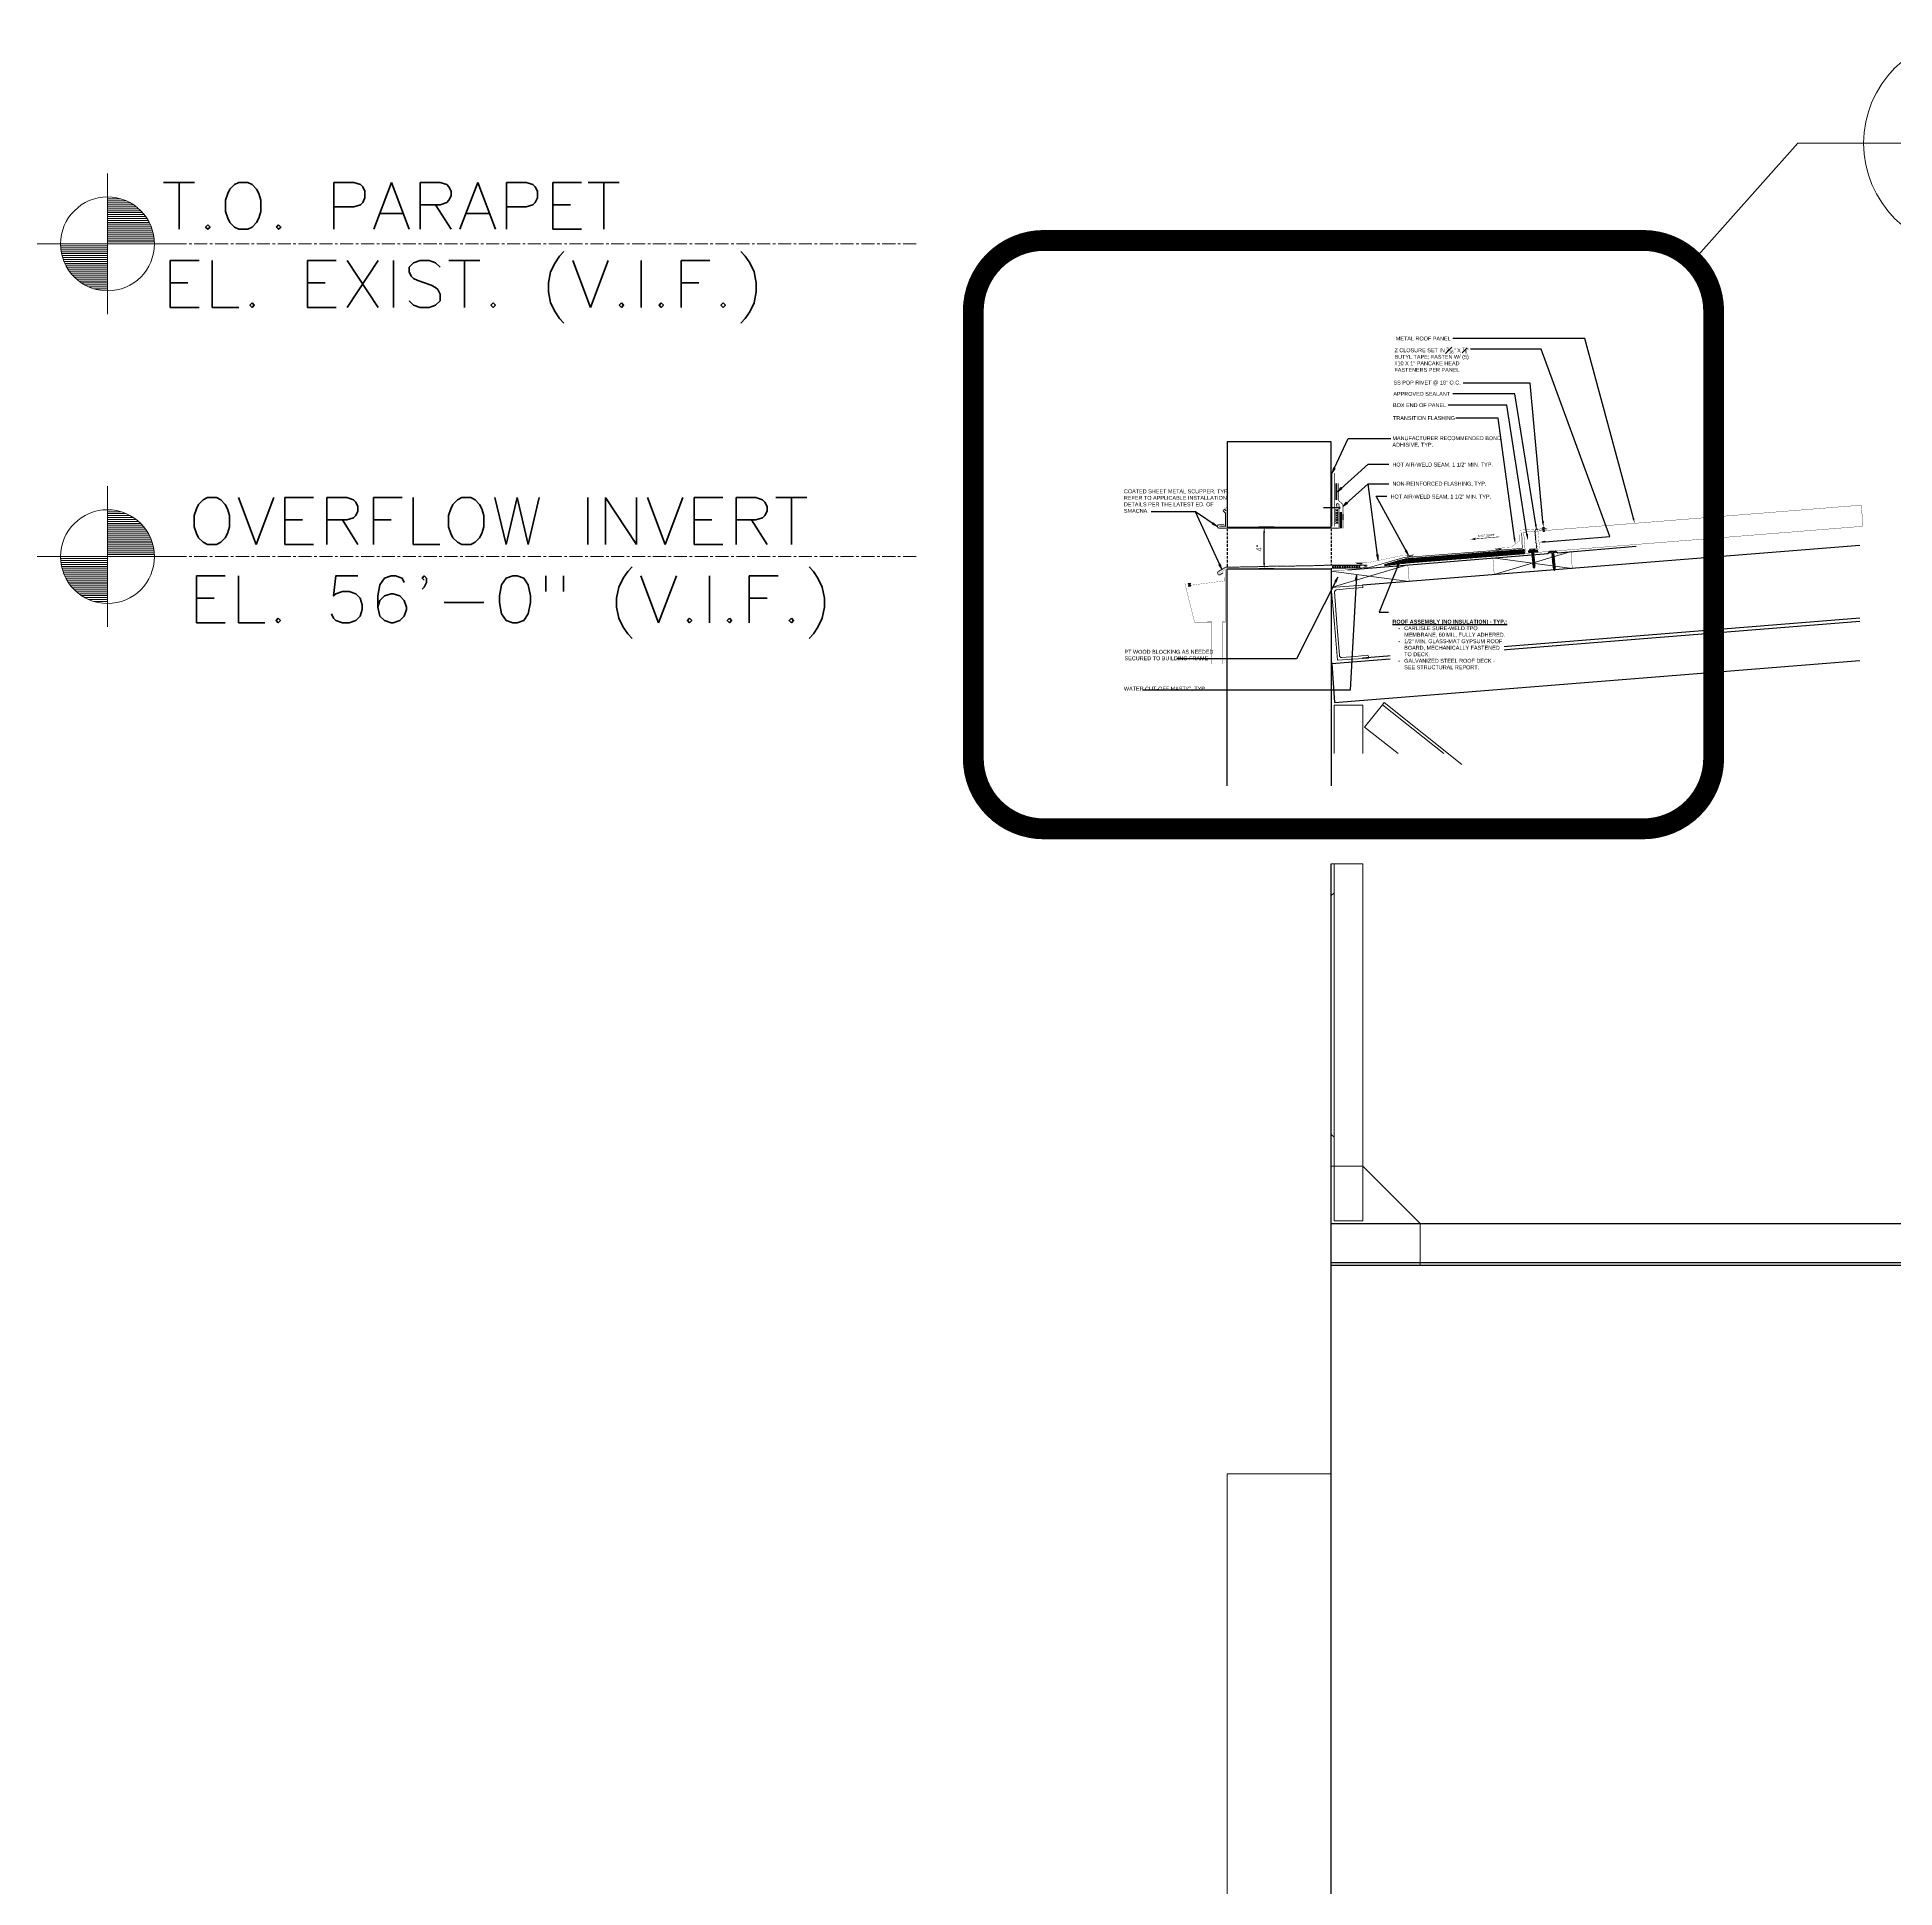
# Model space of a CAD drawing. Header units: inches. Extents: x -33163 to 19162, y -8858 to 30669.
# Drawn here: x -26360.2 to -26182, y -279.5 to -101.9 of the extents above; entities that cross this region are included whole.
import ezdxf
from ezdxf import colors
from ezdxf.entities.mleader import LeaderData, LeaderLine
from ezdxf.enums import TextEntityAlignment as Align
from ezdxf.math import Vec2, Vec3

# ---------------------------------------------------------------- set-up
doc = ezdxf.new("R2010")
doc.units = ezdxf.units.IN
for name, pattern in [('CENTER', [2, 1.25, -0.25, 0.25, -0.25]), ('DASHED', [0.75, 0.5, -0.25]), ('DASHED2', [0.375, 0.25, -0.125]), ('HIDDEN2', [0.1875, 0.125, -0.0625])]:
    doc.linetypes.add(name, pattern=pattern)
doc.layers.get('0').update_dxf_attribs({"color": 9, "lineweight": 0})
doc.layers.get('Defpoints').update_dxf_attribs({"color": 254})
for name, color, linetype, lineweight in [('05 Fasteners', 11, 'Continuous', 15), ('07 - Roof Panels', 6, 'Continuous', 30), ('10 - Flashings', 2, 'Continuous', 60), ('11 Sealant', 9, 'Continuous', 13), ('12 - Steel', 11, 'Continuous', 15), ('15 - Wood Material', 8, 'Continuous', 15), ('16 - Underlayment', 4, 'HIDDEN2', 40), ('17 - Rigid Insulation', 2, 'ZIGZAG', 30), ('21 - Coverboard', 11, 'Continuous', 15), ('A-ANNO-SYMB-48', 12, 'Continuous', 9), ('A-ROOF-BELOW', 251, 'Continuous', 5), ('COATEDMETAL3', 11, 'BATTING', 40)]:
    doc.layers.add(name, color=color, linetype=linetype, lineweight=lineweight)
for name, color, linetype in [('14 - Tape Sealant', 11, 'Continuous'), ('24-SheetMetal', 10, 'Continuous'), ('A-ANNO-DIMS-04', 12, 'Continuous'), ('A-ANNO-NOTE-48', 12, 'Continuous'), ('BONDINGADHESIVE', 11, 'DASHED2'), ('DETAIL', 12, 'Continuous'), ('SEALANT TYPICAL', 11, 'Continuous'), ('TRUSS_Geometry', 12, 'Continuous'), ('WATERCUTOFFMASTIC', 11, 'Continuous')]:
    doc.layers.add(name, color=color, linetype=linetype)
doc.styles.add('ARCHQUIK', font='simplex.shx', dxfattribs={"height": 0.25})
doc.styles.add('GENERATED_STYLE_1', font='arial.ttf')
doc.styles.add('ROMANS', font='romans.shx', dxfattribs={"width": 1.1})
doc.styles.add('Sheffield', font='arial.ttf', dxfattribs={"height": 0.175})
doc.styles.add('SMOOTH', font='arial.ttf', dxfattribs={"height": 0.5})
doc.linetypes.add('BATTING', pattern='A,0.0001,-0.1,[134,ltypeshp.shx,S=0.1,R=0,X=-0.1,Y=0],-0.2,[134,ltypeshp.shx,S=0.1,R=180,X=0.1,Y=0],-0.1', length=0.4001)
doc.linetypes.add('ZIGZAG', pattern='A,0.0001,-0.2,[131,ltypeshp.shx,S=0.2,R=0,X=-0.2,Y=0],-0.4,[131,ltypeshp.shx,S=0.2,R=180,X=0.2,Y=0],-0.2', length=0.8001)
doc.dimstyles.new('Dim 08', dxfattribs={"dimscale": 8, "dimtxt": 0.09375, "dimasz": 0.0625, "dimexe": 0.0625, "dimexo": 0.0625, "dimgap": 0.09375, "dimtad": 1, "dimdec": 4, "dimzin": 3, "dimdsep": 46, "dimlunit": 4, "dimtxsty": 'ROMANS', "dimblk1": 'ARCHTICK', "dimblk2": 'ARCHTICK', "dimsah": 1, "dimcen": 0.0625, "dimdle": 0.0625, "dimclrd": 2, "dimclre": 2, "dimclrt": 3, "dimaunit": 1, "dimazin": 0, "dimtm": 1e-09, "dimtfac": 1, "dimtdec": 4, "dimtmove": 2, "dimatfit": 3, "dimldrblk": 'CLOSEDBLANK', "dimfxl": 1, "dimtolj": 1, "dimtzin": 3, "dimarcsym": 0})
doc.dimstyles.new('LEADERS', dxfattribs={"dimtxt": 0.5, "dimasz": 0.5, "dimexe": 0.5, "dimexo": 0.5, "dimgap": 0.25, "dimtad": 0, "dimdec": 3, "dimzin": 0, "dimdsep": 46, "dimlunit": 4, "dimtxsty": 'SMOOTH', "dimcen": 0.5, "dimclrd": 256, "dimclre": 256, "dimadec": 0, "dimazin": 0, "dimtfac": 1, "dimtdec": 3, "dimtofl": 0, "dimtmove": 1, "dimatfit": 3, "dimfxl": 1, "dimfrac": 2, "dimtolj": 1, "dimtzin": 0, "dimarcsym": 0})

# ---------------------------------------------------------------- blocks, each defined once
blk = doc.blocks.new('target')
for p, q in [((0, 6), (0, -6)), ((-2.21, 3.33), (0, 3.33)), ((-1.94, 3.5), (0, 3.5)), ((-1.6, 3.67), (0, 3.67)), ((-1.14, 3.83), (0, 3.83)), ((-3.64, 1.67), (0, 1.67)), ((-3.56, 1.83), (0, 1.83)), ((-3.46, 2), (0, 2)), ((-3.36, 2.17), (0, 2.17)), ((-3.25, 2.33), (0, 2.33)), ((-3.12, 2.5), (0, 2.5)), ((-2.98, 2.67), (0, 2.67)), ((-2.82, 2.83), (0, 2.83)), ((-2.65, 3), (0, 3)), ((-2.44, 3.17), (0, 3.17)), ((-6, 0), (6, 0)), ((-4, 0.17), (0, 0.17)), ((-3.99, 0.33), (0, 0.33)), ((-3.97, 0.5), (0, 0.5)), ((-3.94, 0.67), (0, 0.67)), ((-3.91, 0.83), (0, 0.83)), ((-3.87, 1), (0, 1)), ((-3.83, 1.17), (0, 1.17)), ((-3.77, 1.33), (0, 1.33)), ((-3.71, 1.5), (0, 1.5)), ((0, 0), (4, 0)), ((0, 0), (4, 0)), ((4, -0.17), (0, -0.17)), ((3.99, -0.33), (0, -0.33)), ((3.97, -0.5), (0, -0.5)), ((3.94, -0.67), (0, -0.67)), ((3.91, -0.83), (0, -0.83)), ((3.87, -1), (0, -1)), ((3.83, -1.17), (0, -1.17)), ((3.77, -1.33), (0, -1.33)), ((3.71, -1.5), (0, -1.5)), ((3.64, -1.67), (0, -1.67)), ((3.56, -1.83), (0, -1.83)), ((3.46, -2), (0, -2)), ((3.36, -2.17), (0, -2.17)), ((3.25, -2.33), (0, -2.33)), ((3.12, -2.5), (0, -2.5)), ((2.98, -2.67), (0, -2.67)), ((2.82, -2.83), (0, -2.83)), ((2.65, -3), (0, -3)), ((2.44, -3.17), (0, -3.17)), ((2.21, -3.33), (0, -3.33)), ((1.94, -3.5), (0, -3.5)), ((1.6, -3.67), (0, -3.67)), ((1.14, -3.83), (0, -3.83))]:
    blk.add_line(p, q)
blk.add_circle((0, 0), 4)
blk = doc.blocks.new('DETL_TAG')
at = {"color": 0, "linetype": 'ByBlock'}
blk.add_line((20.36, 0), (-20.36, 0), dxfattribs=at)
blk.add_circle((0, 0), 20.36, dxfattribs=at)
at = {"color": 0, "linetype": 'ByBlock', "style": 'ROMANS', "width": 0.625}
for tag, p in [('NUMBER', (0, 7.92)), ('SHEET', (0, -8.49)), ('NOTE', (0, -28.8)), ('NOTE', (0, -40.97))]:
    blk.add_attdef(tag, text='', height=9, dxfattribs=at).set_placement(p, align=Align.MIDDLE)
blk = doc.blocks.new('_ArchTick')
at = {"color": 0, "linetype": 'ByBlock', "const_width": 0.15}
blk.add_lwpolyline([(-0.5, -0.5), (0.5, 0.5)], dxfattribs=at)
blk = doc.blocks.new('*D147')
at = {"layer": 'A-ANNO-DIMS-04', "lineweight": -2, "transparency": 16777216}
for p, q in [((-26241.6, -148.96), (-26243.04, -148.96)), ((-26242.54, -152.43), (-26242.54, -149.46)), ((-26241.6, -152.93), (-26243.04, -152.93))]:
    blk.add_line(p, q, dxfattribs=at)
at = {"layer": 'A-ANNO-DIMS-04', "transparency": 16777216}
for points in [[(-26242.63, -149.46), (-26242.46, -149.46), (-26242.54, -148.96)], [(-26242.63, -152.43), (-26242.46, -152.43), (-26242.54, -152.93)]]:
    blk.add_solid(points, dxfattribs=at)
at = {"layer": 'Defpoints', "color": 0, "transparency": 16777216}
for p in [(-26242.54, -148.96), (-26241.1, -148.96), (-26241.1, -152.93)]:
    blk.add_point(p, dxfattribs=at)
at = {"layer": 'A-ANNO-DIMS-04', "color": 0, "transparency": 16777216, "insert": (-26243.04, -150.95), "char_height": 0.5, "attachment_point": 5, "rotation": 90, "style": 'SMOOTH'}
blk.add_mtext('\\A1;4"', dxfattribs=at)
blk = doc.blocks.new('*U254')
at = {"layer": '11 Sealant'}
h = blk.add_hatch(dxfattribs=at)
h.set_pattern_fill('ANSI31', color=256, scale=0.75, angle=29.9901)
h.set_pattern_definition([(74.99, (0.02288, 0.08538), (-0.090551, 0.02428), [])])
h.paths.add_polyline_path([(0.38, 0.22), (0.29, 0.38), (-0.47, -0.06), (-0.38, -0.22)])
blk.add_lwpolyline([(-0.38, -0.22), (-0.47, -0.06), (0.29, 0.38), (0.38, 0.22)], close=True, dxfattribs=at)
blk = doc.blocks.new('#10 SD Pancake')
at = {"layer": '05 Fasteners'}
for p, q in [((0.23, 0.11), (-0.23, 0.11)), ((-0.23, 0.03), (0.23, 0.03)), ((-0.08, 0.03), (-0.08, -0.1)), ((0.08, 0.03), (0.08, -0.06)), ((-0.12, -0.13), (-0.08, -0.1)), ((-0.08, -0.14), (-0.12, -0.13)), ((-0.12, -0.23), (-0.08, -0.2)), ((-0.08, -0.24), (-0.12, -0.23)), ((-0.12, -0.34), (-0.08, -0.31)), ((-0.08, -0.35), (-0.12, -0.34)), ((-0.12, -0.44), (-0.08, -0.41)), ((-0.08, -0.45), (-0.12, -0.44)), ((-0.12, -0.54), (-0.08, -0.51)), ((-0.08, -0.55), (-0.12, -0.54)), ((-0.12, -0.64), (-0.08, -0.61)), ((-0.08, -0.65), (-0.12, -0.64)), ((-0.12, -0.74), (-0.08, -0.72)), ((-0.08, -0.75), (-0.12, -0.74)), ((-0.12, -0.85), (-0.08, -0.82)), ((-0.08, -0.86), (-0.12, -0.85)), ((-0.12, -0.95), (-0.08, -0.92)), ((-0.08, -0.96), (-0.12, -0.95)), ((-0.12, -1.05), (-0.08, -1.02)), ((-0.08, -1.06), (-0.12, -1.05)), ((-0.12, -1.15), (-0.08, -1.12)), ((-0.08, -1.16), (-0.12, -1.15)), ((-0.12, -1.26), (-0.08, -1.23)), ((-0.08, -1.27), (-0.12, -1.26)), ((-0.12, -1.36), (-0.08, -1.33)), ((-0.08, -1.37), (-0.12, -1.36)), ((-0.12, -1.46), (-0.08, -1.43)), ((-0.08, -1.47), (-0.12, -1.46)), ((-0.08, -0.1), (0.08, -0.06)), ((0.08, -0.1), (-0.08, -0.14)), ((-0.08, -0.14), (-0.08, -0.2)), ((-0.08, -0.2), (0.08, -0.17)), ((0.08, -0.21), (-0.08, -0.24)), ((-0.08, -0.24), (-0.08, -0.31)), ((-0.08, -0.31), (0.08, -0.27)), ((0.08, -0.31), (-0.08, -0.35)), ((-0.08, -0.35), (-0.08, -0.41)), ((-0.08, -0.41), (0.08, -0.37)), ((0.08, -0.41), (-0.08, -0.45)), ((-0.08, -0.45), (-0.08, -0.51)), ((-0.08, -0.51), (0.08, -0.47)), ((0.08, -0.51), (-0.08, -0.55)), ((-0.08, -0.55), (-0.08, -0.61)), ((-0.08, -0.61), (0.08, -0.57)), ((0.08, -0.61), (-0.08, -0.65)), ((-0.08, -0.65), (-0.08, -0.72)), ((-0.08, -0.72), (0.08, -0.68)), ((0.08, -0.72), (-0.08, -0.75)), ((-0.08, -0.75), (-0.08, -0.82)), ((-0.08, -0.82), (0.08, -0.78)), ((0.08, -0.82), (-0.08, -0.86)), ((-0.08, -0.86), (-0.08, -0.92)), ((-0.08, -0.92), (0.08, -0.88)), ((0.08, -0.92), (-0.08, -0.96)), ((-0.08, -0.96), (-0.08, -1.02)), ((-0.08, -1.02), (0.08, -0.98)), ((0.08, -1.02), (-0.08, -1.06)), ((-0.08, -1.06), (-0.08, -1.12)), ((-0.08, -1.12), (0.08, -1.09)), ((0.08, -1.13), (-0.08, -1.16)), ((-0.08, -1.16), (-0.08, -1.23)), ((-0.08, -1.23), (0.08, -1.19)), ((0.08, -1.23), (-0.08, -1.27)), ((-0.08, -1.27), (-0.08, -1.33)), ((-0.08, -1.33), (0.08, -1.29)), ((0.08, -1.33), (-0.08, -1.37)), ((-0.08, -1.37), (-0.08, -1.43)), ((-0.08, -1.43), (0.08, -1.39)), ((0.08, -1.43), (-0.08, -1.47)), ((-0.08, -1.47), (-0.08, -1.64)), ((-0.08, -1.64), (0, -1.72)), ((-0.04, -1.65), (0, -1.48)), ((-0.04, -1.65), (0, -1.72)), ((0, -1.72), (0.04, -1.52)), ((0.08, -1.64), (0, -1.72)), ((0.04, -1.65), (0, -1.72)), ((0.04, -1.48), (0.04, -1.65)), ((0.08, -0.06), (0.12, -0.07)), ((0.12, -0.07), (0.08, -0.1)), ((0.08, -0.1), (0.08, -0.17)), ((0.08, -0.17), (0.12, -0.18)), ((0.12, -0.18), (0.08, -0.21)), ((0.08, -0.21), (0.08, -0.27)), ((0.08, -0.27), (0.12, -0.28)), ((0.12, -0.28), (0.08, -0.31)), ((0.08, -0.31), (0.08, -0.37)), ((0.08, -0.37), (0.12, -0.38)), ((0.12, -0.38), (0.08, -0.41)), ((0.08, -0.41), (0.08, -0.47)), ((0.08, -0.47), (0.12, -0.48)), ((0.12, -0.48), (0.08, -0.51)), ((0.08, -0.51), (0.08, -0.57)), ((0.08, -0.57), (0.12, -0.58)), ((0.12, -0.58), (0.08, -0.61)), ((0.08, -0.61), (0.08, -0.68)), ((0.08, -0.68), (0.12, -0.69)), ((0.12, -0.69), (0.08, -0.72)), ((0.08, -0.72), (0.08, -0.78)), ((0.08, -0.78), (0.12, -0.79)), ((0.12, -0.79), (0.08, -0.82)), ((0.08, -0.82), (0.08, -0.88)), ((0.08, -0.88), (0.12, -0.89)), ((0.12, -0.89), (0.08, -0.92)), ((0.08, -0.92), (0.08, -0.98)), ((0.08, -0.98), (0.12, -0.99)), ((0.12, -0.99), (0.08, -1.02)), ((0.08, -1.02), (0.08, -1.09)), ((0.08, -1.09), (0.12, -1.1)), ((0.12, -1.1), (0.08, -1.13)), ((0.08, -1.13), (0.08, -1.19)), ((0.08, -1.19), (0.12, -1.2)), ((0.12, -1.2), (0.08, -1.23)), ((0.08, -1.23), (0.08, -1.29)), ((0.08, -1.29), (0.12, -1.3)), ((0.12, -1.3), (0.08, -1.33)), ((0.08, -1.33), (0.08, -1.39)), ((0.08, -1.39), (0.12, -1.4)), ((0.12, -1.4), (0.08, -1.43)), ((0.08, -1.43), (0.08, -1.64))]:
    blk.add_line(p, q, dxfattribs=at)
for centre, radius, start, end in [((-0.23, 0.07), 0.0385, 90, 270), ((-0.23, 0.07), 0.0385, 90, 270), ((0.23, 0.07), 0.0385, 270, 90), ((0.23, 0.07), 0.0385, 270, 90), ((0, -1.38), 0.274, 253.693, 261.1464), ((0.02, -1.49), 0.0213, 5.7698, 165.8256), ((0, -1.38), 0.274, 278.8536, 286.307)]:
    blk.add_arc(centre, radius, start, end, dxfattribs=at)
blk = doc.blocks.new('*U260')
at = {"layer": '05 Fasteners'}
for points in [[(-0.11, 0.05), (-0.11, 0.03), (0.11, 0.03), (0.11, 0.05)], [(0.11, 0.03), (0.11, 0.03), (-0.11, 0.03), (-0.11, 0.03)], [(-0.05, -0.2), (-0.05, 0.03), (0.05, 0.03), (0.05, -0.2)], [(0.03, 0.08), (-0.03, 0.08)], [(0.05, -0.3), (-0.05, -0.3)]]:
    blk.add_lwpolyline(points, dxfattribs=at)
for centre, radius, start, end in [((-0.03, -0.06), 0.136, 90.92, 126.964), ((0.03, -0.06), 0.136, 53.036, 89.08), ((0, -0.25), 0.0656, 130.2418, 229.7582), ((0, -0.25), 0.0656, 310.2418, 49.7582)]:
    blk.add_arc(centre, radius, start, end, dxfattribs=at)

msp = doc.modelspace()

# ---------------------------------------------------------------- hatches: boundary and pattern name
at = {"layer": '21 - Coverboard'}
h = msp.add_hatch(dxfattribs=at)
h.set_pattern_fill('ANSI38', color=256, scale=0.025, angle=-121.2916958)
h.set_pattern_definition([(283.7083, (-26230.550665, -151.94896), (0.077114, 0.0188102), []), (13.7083, (-26230.550665, -151.94896), (0.13541777, 0.1147344), [0.1984375, -0.1190625])])
h.paths.add_polyline_path([(-26217.57025, -151.05951), (-26217.54381, -151.51575), (-26228.94838, -152.41583), (-26228.98477, -151.96038)])
h = msp.add_hatch(dxfattribs=at)
h.set_pattern_fill('ANSI38', color=256, scale=0.025, angle=-121.2916958)
h.paths.add_polyline_path([(-26230.99549, -152.51737), (-26230.99851, -152.67086), (-26228.94838, -152.41583), (-26228.98477, -151.96038)])

# ---------------------------------------------------------------- linework, layer by layer
at = {"const_width": 0.05}
for points in [[(-26222.24424, -149.9698), (-26222.60905, -150.10258), (-26222.22672, -150.16999), (-26222.60905, -150.10258), (-26219.99674, -149.87403)], [(-26222.23548, -150.0699), (-26219.99674, -149.87403)]]:
    msp.add_lwpolyline(points, dxfattribs=at)
at = {"layer": '07 - Roof Panels', "const_width": 0.03}
msp.add_lwpolyline([(-26217.48139, -151.45871), (-26185.10156, -148.86108), (-26185.26403, -146.8359), (-26217.65192, -149.43418)], close=True, dxfattribs=at)
at = {"layer": '10 - Flashings', "linetype": 'Continuous'}
for p, q in [((-26249.84594, -154.37368), (-26249.57581, -154.37368)), ((-26249.84594, -154.59122), (-26249.57581, -154.59122)), ((-26249.7084, -154.37368), (-26249.7084, -154.59122))]:
    msp.add_line(p, q, dxfattribs=at)
at = {"layer": '10 - Flashings', "const_width": 0.0625}
msp.add_lwpolyline([(-26234.99111, -149.07276), (-26234.99111, -146.88507, 0.210901109), (-26235.07265, -146.70035), (-26235.38444, -146.41602, -0.167190875), (-26235.41089, -146.33912), (-26235.41089, -144.75588)], format="xyb", dxfattribs=at)
at = {"layer": '10 - Flashings', "linetype": 'Continuous', "const_width": 0.02}
for points in [[(-26246.35646, -147.35813), (-26246.09264, -147.62195), (-26246.09264, -148.49193)], [(-26217.26446, -151.17999), (-26216.11473, -151.06977), (-26216.29657, -149.18245), (-26215.41092, -149.09754)], [(-26246.45973, -158.05616), (-26246.25989, -158.05616), (-26246.25989, -153.00882), (-26246.83636, -153.34165)], [(-26247.64297, -158.05616), (-26249.22132, -158.05616), (-26250.14851, -154.33788), (-26249.94936, -154.33788), (-26249.88911, -154.43442), (-26249.57112, -154.43442)], [(-26249.84545, -154.50629), (-26249.50738, -154.50629), (-26246.35054, -154.1015), (-26246.35054, -153.75785)], [(-26248.00469, -157.95932), (-26247.58649, -157.95932), (-26247.58649, -162.08989)], [(-26246.32177, -157.95932), (-26246.51622, -157.95932), (-26246.51622, -162.08989)]]:
    msp.add_lwpolyline(points, dxfattribs=at)
at = {"layer": '10 - Flashings', "linetype": 'Continuous'}
for points in [[(-26216.13353, -149.23852, 0.02, 0.02, 0), (-26215.40426, -149.15834, 0.02, 0.02, 1), (-26215.41836, -149.02911, 0.02, 0.02, 0), (-26215.41836, -149.02911, 0.02, 0.02, 0), (-26215.41836, -149.02911, 0.02, 0.02, 0), (-26218.03571, -149.23921, 0.02, 0.02, 0), (-26218.04749, -150.27783, 0.02, 0.02, 0), (-26218.86366, -150.87746, 0.02, 0.02, 0), (-26220.42592, -150.99296, 0, 0, 0)], [(-26228.18479, -151.60171, 0.02, 0.02, 0), (-26229.22873, -151.65267, 0.02, 0.02, 0), (-26229.22873, -151.65267, 0.02, 0.02, 0), (-26232.66977, -152.37105, 0.02, 0.02, 0), (-26233.80288, -152.37007, 0, 0, 0)]]:
    msp.add_lwpolyline(points, format="xyseb", dxfattribs=at)
at = {"layer": '11 Sealant'}
msp.add_lwpolyline([(-26216.30668, -149.21734, 1.03231928), (-26216.5244, -149.30056, 0.765945154), (-26216.50402, -149.48814, 0.68343721), (-26216.48846, -149.69448, 0.712027561), (-26216.48258, -149.87835, 0.639737928), (-26216.45953, -150.06318, 0.521234752), (-26216.45083, -150.28859, 0.636465973), (-26216.37453, -150.5455, 0.625809541), (-26216.37164, -150.79035, 0.624574846), (-26216.36214, -151.00704, 0.297298254)], format="xyb", dxfattribs=at)
at = {"layer": '12 - Steel', "ltscale": 0.5, "const_width": 0.0625}
for points in [[(-26246.85144, -149.03055), (-26235.41257, -149.03055), (-26235.41257, -146.79207)], [(-26235.58072, -146.79207), (-26235.55003, -146.99177)], [(-26246.75966, -153.4745), (-26246.47578, -153.31061)]]:
    msp.add_lwpolyline(points, dxfattribs=at)
at = {"layer": '12 - Steel', "ltscale": 0.5}
for points in [[(-26246.21651, -147.38959, 0.0625, 0.0625, 0), (-26246.30222, -147.30389, 0.0625, 0.0625, 1), (-26246.4107, -147.41237, 0.0625, 0.0625, 0), (-26246.23341, -147.59025, 0.0625, 0.0625, 0), (-26246.23341, -148.87686, 0.0625, 0.0625, 0), (-26246.85144, -148.87686, 0, 0, 0)], [(-26246.36661, -148.72345, 0.0625, 0.0625, 0), (-26246.85144, -148.72345, 0.0625, 0.0625, 1), (-26246.85144, -149.03027, 0, 0, 0)]]:
    msp.add_lwpolyline(points, format="xyseb", dxfattribs=at)
at = {"layer": '12 - Steel', "ltscale": 0.5, "const_width": 0.0625}
for points in [[(-26235.41257, -146.79207, 1), (-26235.58072, -146.79207)], [(-26246.75966, -153.4745, -1), (-26246.91307, -153.20879)], [(-26246.91349, -153.20806), (-26246.27856, -152.84148, -0.121672818), (-26246.16337, -152.80817), (-26234.43513, -152.5968), (-26232.76909, -152.5968, -1), (-26232.76909, -152.67858), (-26232.94586, -152.67858)]]:
    msp.add_lwpolyline(points, format="xyb", dxfattribs=at)
at = {"layer": '14 - Tape Sealant'}
for points in [[(-26235.71374, -146.33912), (-26235.71362, -144.75067), (-26235.51395, -146.33912), (-26235.51395, -144.75067)], [(-26235.29272, -149.07276), (-26235.29259, -147.48431), (-26235.09292, -149.07276), (-26235.09292, -147.48431)], [(-26220.32991, -151.02106), (-26219.75794, -150.97878), (-26220.32204, -151.12652), (-26219.7501, -151.08384)], [(-26233.68631, -152.38948), (-26233.11279, -152.39352), (-26233.68698, -152.49523), (-26233.11346, -152.49887)], [(-26228.84663, -151.677), (-26228.2741, -151.64317), (-26228.84032, -151.78256), (-26228.26781, -151.74834)]]:
    msp.add_solid(points, dxfattribs=at)
at = {"layer": '15 - Wood Material', "linetype": 'Continuous', "ltscale": 0.25}
for p, q in [((-26213.07938, -151.28362), (-26220.47441, -153.48806)), ((-26228.76308, -152.5589), (-26236.11045, -154.73196)), ((-26236.11045, -153.16394), (-26228.63241, -154.15884)), ((-26220.60472, -151.89256), (-26212.99538, -152.92757))]:
    msp.add_line(p, q, dxfattribs=at)
at = {"layer": '15 - Wood Material', "linetype": 'Continuous', "ltscale": 0.25, "const_width": 0.03}
for points in [[(-26212.99538, -152.92757), (-26220.47441, -153.48806), (-26220.60472, -151.89256), (-26213.07938, -151.28362), (-26212.99538, -152.92757)], [(-26228.63241, -154.15884), (-26236.1105, -154.73167), (-26236.11045, -153.16394), (-26228.76308, -152.5589), (-26228.63241, -154.15884)], [(-26230.99549, -152.51737), (-26230.99851, -152.67086), (-26228.94838, -152.41583), (-26228.98477, -151.96038), (-26230.99549, -152.51737)]]:
    msp.add_lwpolyline(points, dxfattribs=at)
at = {"layer": '16 - Underlayment', "const_width": 0.0625}
for points in [[(-26235.80016, -148.87686), (-26235.80016, -143.73714)], [(-26236.14012, -152.91208), (-26232.52918, -152.83623), (-26229.13661, -151.86339), (-26217.78167, -150.98081), (-26217.84078, -149.47727)]]:
    msp.add_lwpolyline(points, dxfattribs=at)
at = {"layer": '17 - Rigid Insulation', "linetype": 'ZIGZAG', "ltscale": 0.003}
msp.add_lwpolyline([(-26234.51796, -153.02893), (-26215.3033, -151.45956), (-26215.11586, -151.25126), (-26214.61742, -151.20246), (-26214.38561, -151.39446), (-26206.84829, -150.75489)], dxfattribs=at)
at = {"layer": '21 - Coverboard', "linetype": 'Continuous', "ltscale": 0.25}
msp.add_lwpolyline([(-26217.54381, -151.51575, 0.03, 0.03, 0), (-26228.94838, -152.41583, 0.03, 0.03, 0), (-26228.98477, -151.96038, 0.03, 0.03, 0), (-26217.57025, -151.05951, 0, 0, 0), (-26217.54275, -151.52906, 0, 0, 0)], format="xyseb", dxfattribs=at)
at = {"layer": '24-SheetMetal', "linetype": 'Continuous'}
for points in [[(-26246.36661, -148.66127, 0.03125, 0.03125, 0), (-26246.85144, -148.66127, 0.03125, 0.03125, 1), (-26246.85144, -149.09245, 0.03125, 0.03125, 0), (-26235.35039, -149.09273, 0.03125, 0.03125, 0), (-26235.35039, -146.79207, 0, 0, 0)], [(-26246.17255, -147.34563, 0.03125, 0.03125, 0), (-26246.25825, -147.25992, 0.03125, 0.03125, 1), (-26246.45466, -147.45633, 0.03125, 0.03125, 0), (-26246.29559, -147.616, 0.03125, 0.03125, 0), (-26246.29559, -148.81468, 0.03125, 0.03125, 0), (-26246.85144, -148.81468, 0, 0, 0)]]:
    msp.add_lwpolyline(points, format="xyseb", dxfattribs=at)
at = {"layer": '24-SheetMetal', "linetype": 'Continuous', "const_width": 0.03125}
for points in [[(-26235.35022, -146.79207, 1), (-26235.64307, -146.79207, 1)], [(-26246.72857, -153.52835, -1), (-26246.94416, -153.15494, -1)], [(-26246.94458, -153.15421), (-26246.29497, -152.77916, -0.121709696), (-26246.17976, -152.74586), (-26234.43513, -152.53462), (-26232.76909, -152.53462, -1), (-26232.76909, -152.74076), (-26232.94586, -152.74076)]]:
    msp.add_lwpolyline(points, format="xyb", dxfattribs=at)
for points in [[(-26235.64271, -146.7968), (-26235.61165, -146.99893)], [(-26246.72857, -153.52835), (-26246.44469, -153.36446)]]:
    msp.add_lwpolyline(points, dxfattribs=at)
at = {"layer": 'A-ANNO-SYMB-48', "linetype": 'CENTER'}
for p, q in [((-26275.9216, -121.77168), (-26353.49563, -121.77168)), ((-26275.9216, -151.77168), (-26353.49563, -151.77168))]:
    msp.add_line(p, q, dxfattribs=at)
at = {"layer": 'A-ANNO-SYMB-48'}
msp.add_lwpolyline([(-26185.04667, -112.1239), (-26191.35566, -112.1239), (-26201.40932, -123.42731)], dxfattribs=at)
at = {"layer": 'A-ROOF-BELOW', "linetype": 'Continuous', "lineweight": 0}
msp.add_lwpolyline([(-26246.08376, -411.77168), (-26236.11045, -411.77168), (-26236.11045, -239.77168), (-26246.08376, -239.77168)], close=True, dxfattribs=at)
at = {"layer": 'BONDINGADHESIVE', "linetype": 'DASHED', "ltscale": 0.5, "const_width": 0.08}
msp.add_lwpolyline([(-26236.02956, -148.87686), (-26236.02956, -143.73714)], dxfattribs=at)
at = {"layer": 'COATEDMETAL3', "linetype": 'Continuous', "const_width": 0.03125}
msp.add_lwpolyline([(-26235.58072, -146.79207), (-26235.55003, -146.99177)], dxfattribs=at)
at = {"layer": 'Defpoints', "linetype": 'Continuous'}
msp.add_line((-26234.98502, -147.68492), (-26234.98502, -148.245), dxfattribs=at)
at = {"layer": 'Defpoints', "linetype": 'HIDDEN2', "const_width": 2, "flags": 128}
msp.add_lwpolyline([(-26270.44721, -128.22149), (-26270.44721, -171.10872, 0.414213562), (-26263.66721, -177.88872), (-26206.20351, -177.88872, 0.414213562), (-26199.42351, -171.10872), (-26199.42351, -128.22149, 0.414213562), (-26206.20351, -121.44149), (-26263.66721, -121.44149, 0.414213562)], format="xyb", close=True, dxfattribs=at)
at = {"layer": 'DETAIL'}
for p, q in [((-26235.28949, -147.09273), (-26236.86249, -147.09273)), ((-26235.28949, -147.19708), (-26235.28949, -146.99654))]:
    msp.add_line(p, q, dxfattribs=at)
at = {"layer": 'SEALANT TYPICAL', "linetype": 'Continuous', "const_width": 0.03125}
msp.add_lwpolyline([(-26246.42015, -147.23471), (-26246.33208, -147.17714), (-26246.22909, -147.11432), (-26246.13289, -147.0394), (-26246.04775, -146.95537)], dxfattribs=at)
at = {"layer": 'SEALANT TYPICAL', "linetype": 'Continuous', "ltscale": 12, "const_width": 0.005}
for points in [[(-26246.86365, -153.2245, -1), (-26246.86365, -153.2195, -1)], [(-26246.82898, -153.22545, -1), (-26246.82898, -153.22045, -1)], [(-26246.78433, -153.23399, -1), (-26246.78433, -153.22899, -1)], [(-26246.75583, -153.1666, -1), (-26246.75583, -153.1616, -1)], [(-26246.72495, -153.20836, -1), (-26246.72495, -153.20336, -1)], [(-26246.705, -153.2207, -1), (-26246.705, -153.2157, -1)], [(-26246.54993, -153.22194, -1), (-26246.54993, -153.21694, -1)], [(-26246.51677, -153.23202, -1), (-26246.51677, -153.22702, -1)], [(-26246.47977, -153.19026, -1), (-26246.47977, -153.18526, -1)], [(-26246.88846, -153.3557, -1), (-26246.88846, -153.3507, -1)], [(-26246.86081, -153.29283, -1), (-26246.86081, -153.28783, -1)], [(-26246.85597, -153.39484, -1), (-26246.85597, -153.38984, -1)], [(-26246.83447, -153.44686, -1), (-26246.83447, -153.44186, -1)], [(-26246.82874, -153.27218, -1), (-26246.82874, -153.26718, -1)], [(-26246.79578, -153.36907, -1), (-26246.79578, -153.36407, -1)], [(-26246.79578, -153.44113, -1), (-26246.79578, -153.43613, -1)], [(-26246.78623, -153.26863, -1), (-26246.78623, -153.26363, -1)], [(-26246.76234, -153.41679, -1), (-26246.76234, -153.41179, -1)], [(-26246.74657, -153.34663, -1), (-26246.74657, -153.34163, -1)], [(-26246.70883, -153.39388, -1), (-26246.70883, -153.38888, -1)], [(-26246.69116, -153.33566, -1), (-26246.69116, -153.33066, -1)], [(-26246.65178, -153.35538, -1), (-26246.65178, -153.35038, -1)], [(-26246.62536, -153.27474, -1), (-26246.62536, -153.26974, -1)], [(-26246.57731, -153.31122, -1), (-26246.57731, -153.30622, -1)], [(-26246.57635, -153.2757, -1), (-26246.57635, -153.2707, -1)], [(-26246.53744, -153.28818, -1), (-26246.53744, -153.28318, -1)], [(-26246.48458, -153.27954, -1), (-26246.48458, -153.27454, -1)], [(-26246.27201, -154.2441, 1), (-26246.27201, -154.2491, 1)]]:
    msp.add_lwpolyline(points, format="xyb", close=True, dxfattribs=at)
at = {"layer": 'TRUSS_Geometry', "linetype": 'DASHED2', "lineweight": 30}
for p, q in [((-26246.08376, -149.09247), (-26246.08376, -152.74413)), ((-26236.11045, -149.09271), (-26236.11045, -152.56476))]:
    msp.add_line(p, q, dxfattribs=at)
at = {"layer": 'TRUSS_Geometry', "lineweight": 30}
msp.add_lwpolyline([(-26246.08376, -148.96293), (-26236.11045, -148.96293), (-26236.11045, -140.75997), (-26246.08376, -140.75997)], close=True, dxfattribs=at)
at = {"layer": 'TRUSS_Geometry', "lineweight": 25}
for points in [[(-26185.3935, -150.70158), (-26233.12382, -154.51837)], [(-26236.05706, -162.03835), (-26185.39348, -157.96851)], [(-26185.39348, -157.68822), (-26233.12379, -161.50501)], [(-26236.11045, -161.77169), (-26236.05706, -162.03835), (-26235.79046, -165.77169), (-26185.39348, -161.72326)], [(-26236.11045, -215.74502), (-25513.07043, -215.74502)], [(-25513.07043, -219.53168), (-26236.11045, -219.53168)], [(-26236.11045, -219.74502), (-25513.07043, -219.74502)]]:
    msp.add_lwpolyline(points, dxfattribs=at)
at = {"layer": 'TRUSS_Geometry', "lineweight": 30}
for points in [[(-26246.08376, -173.77169), (-26246.08376, -152.93229), (-26236.11045, -152.93229), (-26236.11045, -173.77169)], [(-26246.08376, -286.73169), (-26236.11045, -286.73169), (-26236.11045, -181.23834)]]:
    msp.add_lwpolyline(points, dxfattribs=at)
at = {"layer": 'TRUSS_Geometry', "lineweight": 18}
for points in [[(-26235.79049, -155.15837), (-26235.79049, -155.10503), (-26235.73715, -155.0517), (-26235.68382, -154.99837), (-26235.63049, -154.94503), (-26234.35049, -154.83837), (-26233.07049, -154.7317), (-26233.07049, -154.62503), (-26233.12382, -154.51837), (-26236.11049, -154.7317)], [(-26236.11048, -154.73166), (-26235.79048, -158.25166), (-26235.52381, -161.71833), (-26234.03048, -161.61166), (-26232.53714, -161.505), (-26232.53714, -161.345), (-26232.59048, -161.23833), (-26233.81714, -161.345), (-26235.09714, -161.45166), (-26235.20381, -161.45166), (-26235.25714, -161.39833), (-26235.31048, -161.345), (-26235.31048, -161.23833), (-26235.57714, -158.19833)], [(-26235.57708, -158.19835), (-26235.79046, -155.15835)]]:
    msp.add_lwpolyline(points, dxfattribs=at)
at = {"layer": 'TRUSS_Geometry', "lineweight": 13}
for points in [[(-26235.84377, -170.67362), (-26235.84377, -166.03835), (-26233.07041, -166.03835), (-26233.07041, -170.67362)], [(-26229.70273, -170.67362), (-26232.91042, -168.11835), (-26231.20379, -165.98501), (-26231.0438, -165.77169), (-26223.57708, -171.71975)], [(-26231.20379, -165.98501), (-26225.31808, -170.67362)], [(-26233.07041, -181.23834), (-26236.11045, -181.23834)], [(-26233.07041, -181.23834), (-26233.07041, -215.47835), (-26235.84377, -215.47835), (-26235.84377, -181.23834)], [(-26235.84377, -184.01168), (-26236.11045, -184.27834)], [(-26236.11045, -207.21167), (-26235.84377, -207.47835)], [(-26236.11045, -210.25169), (-26233.07041, -210.25169), (-26227.57708, -215.74502), (-26227.57708, -219.74502)]]:
    msp.add_lwpolyline(points, dxfattribs=at)

# ---------------------------------------------------------------- block references
at = {"layer": '05 Fasteners', "xscale": -1}
for name, p, rotation in [('*U260', (-26215.74432, -149.06415), 5.466070005664783), ('#10 SD Pancake', (-26216.80328, -151.15547), 5.449619187781575), ('#10 SD Pancake', (-26214.85731, -151.39968), 5.449619187781575)]:
    msp.add_blockref(name, p, dxfattribs=dict(at, rotation=rotation))
at = {"layer": '11 Sealant', "xscale": -1, "rotation": 35.45955193399212}
msp.add_blockref('*U254', (-26216.73067, -151.36332), dxfattribs=at)
at = {"layer": 'A-ANNO-SYMB-48'}
ref = msp.add_blockref('DETL_TAG', (-26174.8642, -112.1239), dxfattribs=dict(at, xscale=0.5, yscale=0.5, zscale=0.5))
ref.add_attrib('NUMBER', '6', dxfattribs={"layer": '0', "color": 0, "linetype": 'ByBlock', "height": 4.5, "style": 'ROMANS', "width": 0.625}).set_placement((-26174.8642, -108.16405), align=Align.MIDDLE)
ref.add_attrib('SHEET', 'A5.1', dxfattribs={"layer": '0', "color": 0, "linetype": 'ByBlock', "height": 4.5, "style": 'ROMANS', "width": 0.625}).set_placement((-26174.8642, -116.3666), align=Align.MIDDLE)
at = {"layer": 'A-ANNO-SYMB-48', "xscale": -1.125005625, "yscale": 1.125005625, "zscale": 1.125005625}
for p in [(-26353.49563, -121.77168), (-26353.49563, -151.77168)]:
    msp.add_blockref('target', p, dxfattribs=at)

# ---------------------------------------------------------------- texts
at = {"insert": (-26221.22572, -149.74295), "char_height": 0.175, "attachment_point": 5, "rotation": 4.2048244, "style": 'Sheffield'}
msp.add_mtext('\\A1;MUST SLOPE', dxfattribs=at)
at = {"layer": 'A-ANNO-DIMS-04', "char_height": 0.375, "width": 10.5035627, "attachment_point": 7, "style": 'GENERATED_STYLE_1'}
for s, insert in [('MANUFACTURER RECOMMENDED BOND ADHISIVE, TYP.', (-26230.24177, -141.2959)), ('\\A1;HOT AIR-WELD SEAM, 1 1/2" MIN. TYP.', (-26230.24177, -143.202)), ('\\A1;COATED SHEET METAL SCUPPER, TYP. REFER TO APPLICABLE INSTALLATION DETAILS PER THE LATEST ED. OF SMACNA.', (-26255.99834, -147.57726)), ('\\A1;HOT AIR-WELD SEAM, 1 1/2" MIN. TYP.', (-26230.42012, -146.27238)), ('\\A1;NON-REINFORCED FLASHING, TYP.', (-26230.24177, -145.03229)), ('\\A1;PT WOOD BLOCKING AS NEEDED SECURED TO BUILDING FRAME', (-26255.94474, -161.72005)), ('\\A1;WATER CUT-OFF MASTIC, TYP.', (-26255.99932, -164.69878))]:
    msp.add_mtext(s, dxfattribs=dict(at, insert=insert))
at = {"layer": 'A-ANNO-NOTE-48', "char_height": 4.5, "attachment_point": 1, "style": 'ROMANS'}
for s, width, gutter_width, heights, insert in [('\\A1;T.O. PARAPET  \\PEL. EXIST. (V.I.F.)', 73.9263438, 22.71099, [15.80179], (-26348.32466, -115.86975)), ('\\A1;OVERFLOW INVERT  \\PEL. 56\'-0" (V.I.F.)', 74.9447294, 2.10938, [17.02037], (-26345.81458, -146.11505))]:
    msp.add_mtext_dynamic_manual_height_columns(s, width=width, gutter_width=gutter_width, heights=heights, dxfattribs=dict(at, insert=insert))
at = {"layer": 'WATERCUTOFFMASTIC', "char_height": 0.27, "attachment_point": 1, "style": 'ARCHQUIK'}
for s, width, insert, rotation in [('XXXXXX', 2.651383, (-26235.71549, -148.61622), 89.6685086), ('XXXXXXXXXXXX', 3.2568582, (-26236.06636, -152.61013), 359.6685086)]:
    msp.add_mtext_dynamic_manual_height_columns(s, width=width, gutter_width=0.5, heights=[0.17883], dxfattribs=dict(at, insert=insert, rotation=rotation))

# ---------------------------------------------------------------- dimensions: what is measured, and where the dimension line sits
at = {"layer": 'A-ANNO-DIMS-04'}
dim = msp.add_linear_dim(base=(-26242.54483, -148.96293), p1=(-26241.0971, -152.93229), p2=(-26241.0971, -148.96293), angle=90, dimstyle='LEADERS', override={"dimtad": 3}, dxfattribs=at)
dim.commit()
dim.dimension.update_dxf_attribs({"geometry": '*D147', "text_midpoint": (-26243.04483, -150.94761)})

# ---------------------------------------------------------------- leaders
for points in [[(-26236.02956, -143.73714), (-26234.48188, -140.44044), (-26230.40711, -140.44044)], [(-26235.51395, -145.5449), (-26232.58304, -142.89329), (-26230.5951, -142.89329)], [(-26234.99111, -146.95597), (-26232.58304, -144.77738), (-26230.5951, -144.77738)], [(-26231.61573, -152.09797), (-26232.58304, -144.77738), (-26230.5951, -144.77738)], [(-26228.70676, -151.62719), (-26231.8077, -145.96367), (-26230.79136, -145.96367)], [(-26247.06703, -148.87686), (-26249.12146, -147.46299), (-26253.38124, -147.46299)], [(-26246.61978, -152.96668), (-26249.12146, -147.46299), (-26253.38124, -147.46299)], [(-26233.69469, -153.54974), (-26234.29326, -164.57322), (-26254.21383, -164.57322)], [(-26235.4715, -153.74332), (-26239.43672, -161.57942), (-26250.92151, -161.57942)]]:
    msp.add_leader(points, dimstyle='Dim 08', override={"dimclrd": 256}, dxfattribs=at)
ml = msp.add_multileader_mtext('Standard', dxfattribs=at)
ml.set_content('\\A1;Z CLOSURE SET IN {\\H0.8x;\\S3#16;}" X {\\H0.8x;\\S7#8;}" BUTYL TAPE; FASTEN W/ (5) #10 X 1" PANCAKE HEAD FASTENERS PER PANEL', color=256, style='Sheffield')
ml.set_leader_properties()
ml.build(insert=Vec2(0, 0))
ml.multileader.update_dxf_attribs({"dogleg_length": 0.5, "arrow_head_size": 0.6})
ctx = ml.context
ctx.base_point, ctx.char_height, ctx.arrow_head_size, ctx.landing_gap_size, ctx.plane_origin = Vec3(-26230.17007, -131.87142), 0.375, 0.6, 0.125, Vec3(-26215.57606, -128.18228)
notes = []
notes.append((ctx, [(0, (1, 1, 0), (-26215.95801, -131.87142), (-1, 0), 6.77734, [(0, [(-26216.17977, -150.39475), (-26209.37697, -149.85803)], 0, [])])]))
ctx.mtext.insert, ctx.mtext.width, ctx.mtext.flow_direction = Vec3(-26230.04507, -131.68072), 8.0915127, 5
ml = msp.add_multileader_mtext('Standard', dxfattribs=at)
ml.set_content('METAL ROOF PANEL', color=256, style='Sheffield')
ml.set_leader_properties()
ml.build(insert=Vec2(0, 0))
ml.multileader.update_dxf_attribs({"dogleg_length": 0.5, "arrow_head_size": 0.6})
ctx = ml.context
ctx.base_point, ctx.char_height, ctx.arrow_head_size, ctx.landing_gap_size, ctx.plane_origin = Vec3(-26230.1683, -130.8537), 0.375, 0.6, 0.25, Vec3(-26214.75901, -134.96627)
notes.append((ctx, [(0, (1, 1, 0), (-26211.78721, -130.8537), (-1, 0), 12.66971, [(0, [(-26206.99975, -148.57962)], 0, [])])]))
ctx.mtext.insert, ctx.mtext.width, ctx.mtext.line_spacing_factor, ctx.mtext.flow_direction = Vec3(-26229.9183, -130.663), 5.8529919, 1.2, 5
ml = msp.add_multileader_mtext('Standard', dxfattribs=at)
ml.set_content('SS POP RIVET @ 18" O.C.', color=256, style='Sheffield')
ml.set_leader_properties()
ml.build(insert=Vec2(0, 0))
ml.multileader.update_dxf_attribs({"dogleg_length": 0.5, "arrow_head_size": 0.6})
ctx = ml.context
ctx.base_point, ctx.char_height, ctx.arrow_head_size, ctx.landing_gap_size, ctx.plane_origin = Vec3(-26230.32327, -135.13056), 0.375, 0.6, 0.25, Vec3(-26212.18965, -142.50554)
ctx.text_align_type = 2
notes.append((ctx, [(1, (1, 1, 0), (-26217.016, -135.13056), (-1, 0), 6.42332, [(0, [(-26215.75147, -148.98942)], 0, [])])]))
ctx.mtext.insert, ctx.mtext.alignment, ctx.mtext.line_spacing_factor, ctx.mtext.flow_direction = Vec3(-26223.68932, -134.88794), 3, 1.2, 5
ml = msp.add_multileader_mtext('Standard', dxfattribs=at)
ml.set_content('BOX END OF PANEL', color=256, style='Sheffield')
ml.set_leader_properties()
ml.build(insert=Vec2(0, 0))
ml.multileader.update_dxf_attribs({"dogleg_length": 0.5, "arrow_head_size": 0.6})
ctx = ml.context
ctx.base_point, ctx.char_height, ctx.arrow_head_size, ctx.landing_gap_size, ctx.plane_origin = Vec3(-26230.43411, -137.24683), 0.375, 0.6, 0.25, Vec3(-26210.76254, -145.63484)
notes.append((ctx, [(1, (1, 1, 0), (-26219.26551, -137.24683), (-1, 0), 5.63116, [(0, [(-26217.24182, -150.20411)], 0, [])])]))
ctx.mtext.insert, ctx.mtext.width, ctx.mtext.line_spacing_factor, ctx.mtext.flow_direction = Vec3(-26230.18411, -137.05613), 5.4840777, 1.2, 5
ml = msp.add_multileader_mtext('Standard', dxfattribs=at)
ml.set_content('APPROVED SEALANT', color=256, style='Sheffield')
ml.set_leader_properties()
ml.build(insert=Vec2(0, 0))
ml.multileader.update_dxf_attribs({"dogleg_length": 0.5, "arrow_head_size": 0.6})
ctx = ml.context
ctx.base_point, ctx.char_height, ctx.arrow_head_size, ctx.landing_gap_size, ctx.plane_origin = Vec3(-26230.3931, -136.16434), 0.375, 0.6, 0.25, Vec3(-26212.30824, -143.64822)
ctx.text_align_type = 2
notes.append((ctx, [(1, (1, 1, 0), (-26218.49327, -136.16434), (-1, 0), 5.96616, [(0, [(-26216.39579, -149.28222)], 0, [])])]))
ctx.mtext.insert, ctx.mtext.alignment, ctx.mtext.line_spacing_factor, ctx.mtext.flow_direction = Vec3(-26224.70943, -135.97364), 3, 1.2, 5
ml = msp.add_multileader_mtext('Standard', dxfattribs=at)
ml.set_content('TRANSITION FLASHING', color=256, style='Sheffield')
ml.set_leader_properties()
ml.build(insert=Vec2(0, 0))
ml.multileader.update_dxf_attribs({"dogleg_length": 0.65458, "arrow_head_size": 0.6})
ctx = ml.context
ctx.base_point, ctx.char_height, ctx.arrow_head_size, ctx.landing_gap_size, ctx.plane_origin = Vec3(-26230.30815, -138.48305), 0.375, 0.6, 0.125, Vec3(-26235.97016, -134.97067)
notes.append((ctx, [(1, (1, 1, 0), (-26220.11244, -138.48305), (-1, 0), 4.05289, [(0, [(-26218.45557, -150.57765)], 0, [])])]))
ctx.mtext.insert, ctx.mtext.flow_direction = Vec3(-26230.18315, -138.29235), 5
for ctx, leaders in notes:
    for number, flags, end, landing, length, lines in leaders:
        leader = LeaderData()
        leader.index, (leader.has_last_leader_line, leader.has_dogleg_vector, leader.attachment_direction) = number, flags
        leader.last_leader_point, leader.dogleg_vector, leader.dogleg_length = Vec3(end), Vec3(landing), length
        for number, points, colour, breaks in lines:
            line = LeaderLine()
            line.index, line.vertices, line.color, line.breaks = number, Vec3.list(points), colors.encode_raw_color(colour), breaks
            leader.lines.append(line)
        ctx.leaders.append(leader)

# ---------------------------------------------------------------- next in the draw order: texts
at = {"layer": 'A-ANNO-DIMS-04', "insert": (-26230.23846, -162.58292), "char_height": 0.375, "width": 10.5035627, "attachment_point": 7, "style": 'GENERATED_STYLE_1', "bg_fill": 2}
msp.add_mtext('\\pxb0.41667,a0.41667;{\\fArial|b1|i0|c0|p34;\\H1.00001x;\\LROOF ASSEMBLY (NO INSULATION) - TYP.:\\P\\pi-1.5,l3,t3;{\\fSymbol|b0|i0|c2|p18;\\H0.83333x;\\l·^I}\\fArial|b0|i0|c0|p34;\\lCARLISLE SURE-WELD TPO MEMBRANE, 60 MIL, FULLY ADHERED.\\P{\\fSymbol|b0|i0|c2|p18;\\H0.83333x;·^I}1/2" MIN. GLASS-MAT GYPSUM ROOF BOARD, MECHANICALLY FASTENED TO DECK.\\P{\\fSymbol|b0|i0|c2|p18;\\H0.83333x;·^I}GALVANIZED STEEL ROOF DECK - SEE STRUCTURAL REPORT.}', dxfattribs=at)

# ---------------------------------------------------------------- next in the draw order: leaders
at = {"layer": 'A-ANNO-DIMS-04'}
msp.add_leader([(-26229.59254, -152.32794), (-26231.5019, -157.10255), (-26230.60394, -157.10255)], dimstyle='Dim 08', override={"dimclrd": 256}, dxfattribs=at)

doc.saveas('drawing.dxf')
